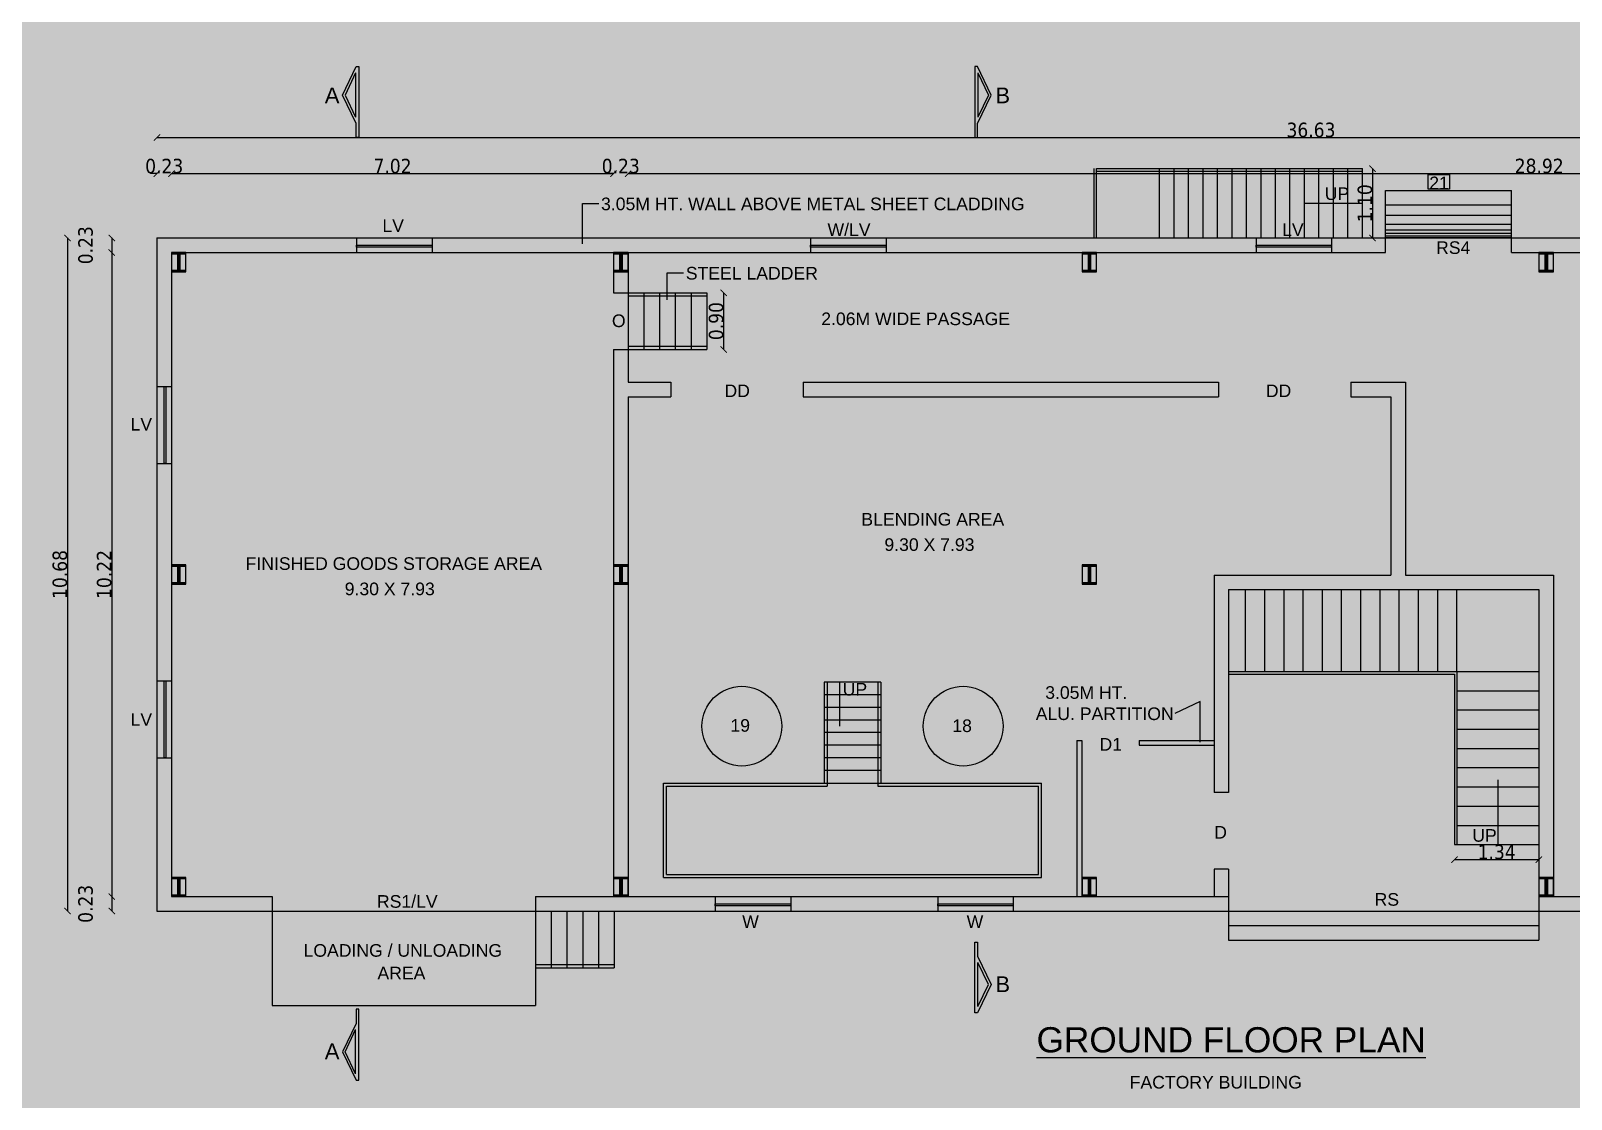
# Model space of a CAD drawing. Header units: metres. Extents: x 0 to 11269, y -5244 to -4054.
# Drawn here: x 10379.48 to 10403.93, y -4869.17 to -4852.22 of the extents above; entities that cross this region are included whole.
import ezdxf

# ---------------------------------------------------------------- set-up
doc = ezdxf.new("R2010")
doc.units = ezdxf.units.M
doc.header["$MEASUREMENT"] = 0
doc.header["$PDMODE"] = 2
doc.linetypes.add('HIDDEN', pattern=[0.375, 0.25, -0.125])
doc.linetypes.add('HIDDEN2', pattern=[0.1875, 0.125, -0.0625])
for name, color, linetype in [('2CON', 5, 'Continuous'), ('3CON', 3, 'Continuous'), ('BOUNDARY', 6, 'Continuous'), ('DIM', 3, 'Continuous'), ('G', 5, 'Continuous'), ('REIN', 3, 'Continuous'), ('TEX', 2, 'Continuous')]:
    doc.layers.add(name, color=color, linetype=linetype)
doc.styles.get("Standard").update_dxf_attribs({"font": 'arial.ttf'})
doc.styles.add('STYLE1', font='tahoma.ttf', dxfattribs={"height": 0.23})
doc.styles.add('SUBBU3', font='swissl.ttf', dxfattribs={"width": 0.8})
doc.dimstyles.new('300', dxfattribs={"dimscale": 0.1, "dimtxt": 500, "dimasz": 2000, "dimexe": 400, "dimexo": 1500, "dimgap": 0, "dimtad": 1, "dimlfac": 0.001, "dimzin": 0, "dimdsep": 46, "dimtxsty": 'Standard', "dimcen": 800, "dimse1": 1, "dimse2": 1, "dimclrd": 1, "dimclre": 5, "dimclrt": 3, "dimadec": 0, "dimazin": 0, "dimtfac": 1, "dimtix": 1, "dimtofl": 0, "dimtmove": 1, "dimatfit": 3, "dimfxl": 0, "dimtolj": 1, "dimtzin": 0, "dimarcsym": 0})
doc.dimstyles.new('FLOOR PLAN', dxfattribs={"dimtxt": 0.4, "dimasz": 0.1, "dimexe": 0.18, "dimexo": 0.0625, "dimgap": 0, "dimtad": 1, "dimzin": 0, "dimdsep": 46, "dimtxsty": 'Standard', "dimblk": 'ARCHTICK', "dimcen": 0.09, "dimse1": 1, "dimse2": 1, "dimclrd": 254, "dimclrt": 3, "dimadec": 0, "dimazin": 0, "dimtfac": 1, "dimtix": 1, "dimtofl": 0, "dimtmove": 1, "dimatfit": 0, "dimfxl": 0, "dimtolj": 1, "dimtzin": 0, "dimlwd": -1, "dimarcsym": 0})
doc.dimstyles.new('GG', dxfattribs={"dimscale": 0.1, "dimtxt": 2000, "dimasz": 2000, "dimexe": 400, "dimexo": 1500, "dimgap": 0.08, "dimtad": 1, "dimlfac": 0.001, "dimzin": 0, "dimdsep": 46, "dimtxsty": 'Standard', "dimcen": 800, "dimse1": 1, "dimse2": 1, "dimclrd": 1, "dimclre": 5, "dimclrt": 3, "dimadec": 0, "dimazin": 0, "dimtfac": 1, "dimtix": 1, "dimtofl": 0, "dimtmove": 0, "dimatfit": 3, "dimfxl": 0, "dimtolj": 1, "dimtzin": 0, "dimarcsym": 0})

# ---------------------------------------------------------------- blocks, each defined once
blk = doc.blocks.new('_ArchTick')
at = {"color": 0, "lineweight": 0, "const_width": 0.15}
blk.add_lwpolyline([(-0.5, -0.5), (0.5, 0.5)], dxfattribs=at)
blk = doc.blocks.new('*D354')
at = {"layer": 'DEFPOINTS', "color": 0, "linetype": 'ByBlock', "ltscale": 100}
for p in [(10382.926, -4855.505), (10380.766, -4855.735), (10382.926, -4855.735)]:
    blk.add_point(p, dxfattribs=at)
at = {"layer": 'DIM', "color": 254, "linetype": 'HIDDEN', "ltscale": 100}
blk.add_line((10380.766, -4855.505), (10380.766, -4855.735), dxfattribs=at)
at = {"layer": 'DIM', "color": 254, "linetype": 'ByBlock', "ltscale": 100, "xscale": 0.1, "yscale": 0.1, "zscale": 0.1}
for p, rotation in [((10380.766, -4855.505), 90), ((10380.766, -4855.735), 270)]:
    blk.add_blockref('_ArchTick', p, dxfattribs=dict(at, rotation=rotation))
at = {"layer": 'DIM', "color": 3, "linetype": 'ByBlock', "ltscale": 100, "insert": (10380.351, -4855.62), "char_height": 0.23, "attachment_point": 5, "rotation": 90, "style": 'STYLE1'}
blk.add_mtext('\\A1;0.23', dxfattribs=at)
blk = doc.blocks.new('*D355')
at = {"layer": 'DEFPOINTS', "color": 0, "linetype": 'ByBlock', "ltscale": 100}
for p in [(10382.926, -4855.735), (10380.766, -4865.952), (10382.512, -4865.952)]:
    blk.add_point(p, dxfattribs=at)
at = {"layer": 'DIM', "color": 254, "linetype": 'HIDDEN', "ltscale": 100}
blk.add_line((10380.766, -4855.735), (10380.766, -4865.952), dxfattribs=at)
at = {"layer": 'DIM', "color": 254, "linetype": 'ByBlock', "ltscale": 100, "xscale": 0.1, "yscale": 0.1, "zscale": 0.1}
for p, rotation in [((10380.766, -4855.735), 90), ((10380.766, -4865.952), 270)]:
    blk.add_blockref('_ArchTick', p, dxfattribs=dict(at, rotation=rotation))
at = {"layer": 'DIM', "color": 3, "linetype": 'ByBlock', "ltscale": 100, "insert": (10380.646, -4860.843), "char_height": 0.23, "attachment_point": 5, "rotation": 90, "style": 'STYLE1'}
blk.add_mtext('\\A1;10.22', dxfattribs=at)
blk = doc.blocks.new('*D356')
at = {"layer": 'DEFPOINTS', "color": 0, "linetype": 'ByBlock', "ltscale": 100}
for p in [(10382.512, -4865.952), (10380.766, -4866.182), (10382.512, -4866.182)]:
    blk.add_point(p, dxfattribs=at)
at = {"layer": 'DIM', "color": 254, "linetype": 'HIDDEN', "ltscale": 100}
blk.add_line((10380.766, -4865.952), (10380.766, -4866.182), dxfattribs=at)
at = {"layer": 'DIM', "color": 254, "linetype": 'ByBlock', "ltscale": 100, "xscale": 0.1, "yscale": 0.1, "zscale": 0.1}
for p, rotation in [((10380.766, -4865.952), 90), ((10380.766, -4866.182), 270)]:
    blk.add_blockref('_ArchTick', p, dxfattribs=dict(at, rotation=rotation))
at = {"layer": 'DIM', "color": 3, "linetype": 'ByBlock', "ltscale": 100, "insert": (10380.351, -4866.067), "char_height": 0.23, "attachment_point": 5, "rotation": 90, "style": 'STYLE1'}
blk.add_mtext('\\A1;0.23', dxfattribs=at)
blk = doc.blocks.new('*D357')
at = {"layer": 'DEFPOINTS', "color": 0, "linetype": 'ByBlock', "ltscale": 100}
for p in [(10382.926, -4855.505), (10380.064, -4866.182), (10382.926, -4866.182)]:
    blk.add_point(p, dxfattribs=at)
at = {"layer": 'DIM', "color": 254, "linetype": 'HIDDEN', "ltscale": 100}
blk.add_line((10380.064, -4855.505), (10380.064, -4866.182), dxfattribs=at)
at = {"layer": 'DIM', "color": 254, "linetype": 'ByBlock', "ltscale": 100, "xscale": 0.1, "yscale": 0.1, "zscale": 0.1}
for p, rotation in [((10380.064, -4855.505), 90), ((10380.064, -4866.182), 270)]:
    blk.add_blockref('_ArchTick', p, dxfattribs=dict(at, rotation=rotation))
at = {"layer": 'DIM', "color": 3, "linetype": 'ByBlock', "ltscale": 100, "insert": (10379.944, -4860.843), "char_height": 0.23, "attachment_point": 5, "rotation": 90, "style": 'STYLE1'}
blk.add_mtext('\\A1;10.68', dxfattribs=at)
blk = doc.blocks.new('*D358')
at = {"layer": 'DEFPOINTS', "color": 0, "linetype": 'ByBlock', "ltscale": 100}
for p in [(10381.713, -4854.485), (10381.483, -4856.767), (10381.713, -4856.767)]:
    blk.add_point(p, dxfattribs=at)
at = {"layer": 'DIM', "color": 254, "linetype": 'HIDDEN', "ltscale": 100}
for p, q in [((10381.483, -4854.485), (10381.383, -4854.485)), ((10381.713, -4854.485), (10381.813, -4854.485))]:
    blk.add_line(p, q, dxfattribs=at)
at = {"layer": 'DIM', "color": 254, "linetype": 'ByBlock', "ltscale": 100, "xscale": 0.1, "yscale": 0.1, "zscale": 0.1}
blk.add_blockref('_ArchTick', (10381.483, -4854.485), dxfattribs=at)
at = {"layer": 'DIM', "color": 254, "linetype": 'ByBlock', "ltscale": 100, "xscale": 0.1, "yscale": 0.1, "zscale": 0.1, "rotation": 180}
blk.add_blockref('_ArchTick', (10381.713, -4854.485), dxfattribs=at)
at = {"layer": 'DIM', "color": 3, "linetype": 'ByBlock', "ltscale": 100, "insert": (10381.598, -4854.366), "char_height": 0.23, "attachment_point": 5, "style": 'STYLE1'}
blk.add_mtext('\\A1;0.23', dxfattribs=at)
blk = doc.blocks.new('*D359')
at = {"layer": 'DEFPOINTS', "color": 0, "linetype": 'ByBlock', "ltscale": 100}
for p in [(10388.728, -4854.485), (10388.728, -4856.491), (10381.713, -4856.767)]:
    blk.add_point(p, dxfattribs=at)
at = {"layer": 'DIM', "color": 254, "linetype": 'HIDDEN', "ltscale": 100}
blk.add_line((10381.713, -4854.485), (10388.728, -4854.485), dxfattribs=at)
at = {"layer": 'DIM', "color": 254, "linetype": 'ByBlock', "ltscale": 100, "xscale": 0.1, "yscale": 0.1, "zscale": 0.1, "rotation": 180}
blk.add_blockref('_ArchTick', (10381.713, -4854.485), dxfattribs=at)
at = {"layer": 'DIM', "color": 254, "linetype": 'ByBlock', "ltscale": 100, "xscale": 0.1, "yscale": 0.1, "zscale": 0.1}
blk.add_blockref('_ArchTick', (10388.728, -4854.485), dxfattribs=at)
at = {"layer": 'DIM', "color": 3, "linetype": 'ByBlock', "ltscale": 100, "insert": (10385.221, -4854.366), "char_height": 0.23, "attachment_point": 5, "style": 'STYLE1'}
blk.add_mtext('\\A1;7.02', dxfattribs=at)
blk = doc.blocks.new('*D360')
at = {"layer": 'DEFPOINTS', "color": 0, "linetype": 'ByBlock', "ltscale": 100}
for p in [(10388.958, -4854.485), (10388.728, -4856.491), (10388.958, -4856.491)]:
    blk.add_point(p, dxfattribs=at)
at = {"layer": 'DIM', "color": 254, "linetype": 'HIDDEN', "ltscale": 100}
for p, q in [((10388.728, -4854.485), (10388.628, -4854.485)), ((10388.958, -4854.485), (10389.058, -4854.485))]:
    blk.add_line(p, q, dxfattribs=at)
at = {"layer": 'DIM', "color": 254, "linetype": 'ByBlock', "ltscale": 100, "xscale": 0.1, "yscale": 0.1, "zscale": 0.1}
blk.add_blockref('_ArchTick', (10388.728, -4854.485), dxfattribs=at)
at = {"layer": 'DIM', "color": 254, "linetype": 'ByBlock', "ltscale": 100, "xscale": 0.1, "yscale": 0.1, "zscale": 0.1, "rotation": 180}
blk.add_blockref('_ArchTick', (10388.958, -4854.485), dxfattribs=at)
at = {"layer": 'DIM', "color": 3, "linetype": 'ByBlock', "ltscale": 100, "insert": (10388.843, -4854.366), "char_height": 0.23, "attachment_point": 5, "style": 'STYLE1'}
blk.add_mtext('\\A1;0.23', dxfattribs=at)
blk = doc.blocks.new('*D361')
at = {"layer": 'DEFPOINTS', "color": 0, "linetype": 'ByBlock', "ltscale": 100}
for p in [(10417.878, -4854.485), (10417.878, -4856.04), (10388.958, -4856.491)]:
    blk.add_point(p, dxfattribs=at)
at = {"layer": 'DIM', "color": 254, "linetype": 'HIDDEN', "ltscale": 100}
blk.add_line((10388.958, -4854.485), (10417.878, -4854.485), dxfattribs=at)
at = {"layer": 'DIM', "color": 254, "linetype": 'ByBlock', "ltscale": 100, "xscale": 0.1, "yscale": 0.1, "zscale": 0.1, "rotation": 180}
blk.add_blockref('_ArchTick', (10388.958, -4854.485), dxfattribs=at)
at = {"layer": 'DIM', "color": 254, "linetype": 'ByBlock', "ltscale": 100, "xscale": 0.1, "yscale": 0.1, "zscale": 0.1}
blk.add_blockref('_ArchTick', (10417.878, -4854.485), dxfattribs=at)
at = {"layer": 'DIM', "color": 3, "linetype": 'ByBlock', "ltscale": 100, "insert": (10403.418, -4854.365), "char_height": 0.23, "attachment_point": 5, "style": 'STYLE1'}
blk.add_mtext('\\A1;28.92', dxfattribs=at)
blk = doc.blocks.new('*D363')
at = {"layer": 'DEFPOINTS', "color": 0, "linetype": 'ByBlock', "ltscale": 100}
for p in [(10418.108, -4853.912), (10418.108, -4856.171), (10381.483, -4856.767)]:
    blk.add_point(p, dxfattribs=at)
at = {"layer": 'DIM', "color": 254, "linetype": 'HIDDEN', "ltscale": 100}
blk.add_line((10381.483, -4853.912), (10418.108, -4853.912), dxfattribs=at)
at = {"layer": 'DIM', "color": 254, "linetype": 'ByBlock', "ltscale": 100, "xscale": 0.1, "yscale": 0.1, "zscale": 0.1, "rotation": 180}
blk.add_blockref('_ArchTick', (10381.483, -4853.912), dxfattribs=at)
at = {"layer": 'DIM', "color": 254, "linetype": 'ByBlock', "ltscale": 100, "xscale": 0.1, "yscale": 0.1, "zscale": 0.1}
blk.add_blockref('_ArchTick', (10418.108, -4853.912), dxfattribs=at)
at = {"layer": 'DIM', "color": 3, "linetype": 'ByBlock', "ltscale": 100, "insert": (10399.796, -4853.793), "char_height": 0.23, "attachment_point": 5, "style": 'STYLE1'}
blk.add_mtext('\\A1;36.63', dxfattribs=at)
blk = doc.blocks.new('*D348')
at = {"layer": 'DEFPOINTS', "color": 0, "linetype": 'ByBlock', "ltscale": 100}
for p in [(10400.613, -4854.405), (10400.613, -4855.505), (10400.774, -4855.505)]:
    blk.add_point(p, dxfattribs=at)
at = {"layer": 'DIM', "color": 254, "linetype": 'HIDDEN', "ltscale": 100}
blk.add_line((10400.774, -4854.405), (10400.774, -4855.505), dxfattribs=at)
at = {"layer": 'DIM', "color": 254, "linetype": 'ByBlock', "ltscale": 100, "xscale": 0.1, "yscale": 0.1, "zscale": 0.1}
for p, rotation in [((10400.774, -4854.405), 90), ((10400.774, -4855.505), 270)]:
    blk.add_blockref('_ArchTick', p, dxfattribs=dict(at, rotation=rotation))
at = {"layer": 'DIM', "color": 3, "linetype": 'ByBlock', "ltscale": 100, "insert": (10400.654, -4854.955), "char_height": 0.23, "attachment_point": 5, "rotation": 90, "style": 'STYLE1'}
blk.add_mtext('\\A1;1.10', dxfattribs=at)
blk = doc.blocks.new('*D350')
at = {"layer": 'DEFPOINTS', "color": 0, "linetype": 'ByBlock', "ltscale": 100}
for p in [(10402.073, -4865.127), (10403.413, -4865.127), (10403.413, -4865.366)]:
    blk.add_point(p, dxfattribs=at)
at = {"layer": 'DIM', "color": 254, "linetype": 'HIDDEN', "ltscale": 100}
blk.add_line((10402.073, -4865.366), (10403.413, -4865.366), dxfattribs=at)
at = {"layer": 'DIM', "color": 254, "linetype": 'ByBlock', "ltscale": 100, "xscale": 0.1, "yscale": 0.1, "zscale": 0.1, "rotation": 180}
blk.add_blockref('_ArchTick', (10402.073, -4865.366), dxfattribs=at)
at = {"layer": 'DIM', "color": 254, "linetype": 'ByBlock', "ltscale": 100, "xscale": 0.1, "yscale": 0.1, "zscale": 0.1}
blk.add_blockref('_ArchTick', (10403.413, -4865.366), dxfattribs=at)
at = {"layer": 'DIM', "color": 3, "linetype": 'ByBlock', "ltscale": 100, "insert": (10402.743, -4865.246), "char_height": 0.23, "attachment_point": 5, "style": 'STYLE1'}
blk.add_mtext('\\A1;1.34', dxfattribs=at)
blk = doc.blocks.new('*D353')
at = {"layer": 'DEFPOINTS', "color": 0, "linetype": 'ByBlock', "ltscale": 100}
for p in [(10390.208, -4856.374), (10390.477, -4856.374), (10390.208, -4857.274)]:
    blk.add_point(p, dxfattribs=at)
at = {"layer": 'DIM', "color": 254, "linetype": 'HIDDEN', "ltscale": 100}
blk.add_line((10390.477, -4857.274), (10390.477, -4856.374), dxfattribs=at)
at = {"layer": 'DIM', "color": 254, "linetype": 'ByBlock', "ltscale": 100, "xscale": 0.1, "yscale": 0.1, "zscale": 0.1}
for p, rotation in [((10390.477, -4856.374), 90), ((10390.477, -4857.274), 270)]:
    blk.add_blockref('_ArchTick', p, dxfattribs=dict(at, rotation=rotation))
at = {"layer": 'DIM', "color": 3, "linetype": 'ByBlock', "ltscale": 100, "insert": (10390.357, -4856.824), "char_height": 0.23, "attachment_point": 5, "rotation": 90, "style": 'STYLE1'}
blk.add_mtext('\\A1;0.90', dxfattribs=at)

msp = doc.modelspace()

# ---------------------------------------------------------------- hatches: boundary and pattern name
at = {"layer": 'DIM', "linetype": 'ByBlock', "ltscale": 100}
for points in [[(10381.94303, -4856.03993), (10381.94303, -4856.01493), (10381.84803, -4856.01493), (10381.84803, -4855.75993), (10381.94303, -4855.75993), (10381.94303, -4855.73493), (10381.71303, -4855.73493), (10381.71303, -4855.75993), (10381.80803, -4855.75993), (10381.80803, -4856.01493), (10381.71303, -4856.01493), (10381.71303, -4856.03993)], [(10388.95803, -4856.03993), (10388.95803, -4856.01493), (10388.86303, -4856.01493), (10388.86303, -4855.75993), (10388.95803, -4855.75993), (10388.95803, -4855.73493), (10388.72803, -4855.73493), (10388.72803, -4855.75993), (10388.82303, -4855.75993), (10388.82303, -4856.01493), (10388.72803, -4856.01493), (10388.72803, -4856.03993)], [(10396.29803, -4855.75993), (10396.39303, -4855.75993), (10396.39303, -4855.73493), (10396.16303, -4855.73493), (10396.16303, -4855.75993), (10396.25803, -4855.75993), (10396.25803, -4856.01493), (10396.16303, -4856.01493), (10396.16303, -4856.03993), (10396.39303, -4856.03993), (10396.39303, -4856.01493), (10396.29803, -4856.01493)], [(10403.54803, -4855.75993), (10403.64303, -4855.75993), (10403.64303, -4855.73493), (10403.41303, -4855.73493), (10403.41303, -4855.75993), (10403.50803, -4855.75993), (10403.50803, -4856.01493), (10403.41303, -4856.01493), (10403.41303, -4856.03993), (10403.64303, -4856.03993), (10403.64303, -4856.01493), (10403.54803, -4856.01493)], [(10381.84803, -4860.71543), (10381.94303, -4860.71543), (10381.94303, -4860.69043), (10381.71303, -4860.69043), (10381.71303, -4860.71543), (10381.80803, -4860.71543), (10381.80803, -4860.97043), (10381.71303, -4860.97043), (10381.71303, -4860.99543), (10381.94303, -4860.99543), (10381.94303, -4860.97043), (10381.84803, -4860.97043)], [(10388.86303, -4860.71543), (10388.95803, -4860.71543), (10388.95803, -4860.69043), (10388.72803, -4860.69043), (10388.72803, -4860.71543), (10388.82303, -4860.71543), (10388.82303, -4860.97043), (10388.72803, -4860.97043), (10388.72803, -4860.99543), (10388.95803, -4860.99543), (10388.95803, -4860.97043), (10388.86303, -4860.97043)], [(10396.29803, -4860.71543), (10396.39303, -4860.71543), (10396.39303, -4860.69043), (10396.16303, -4860.69043), (10396.16303, -4860.71543), (10396.25803, -4860.71543), (10396.25803, -4860.97043), (10396.16303, -4860.97043), (10396.16303, -4860.99543), (10396.39303, -4860.99543), (10396.39303, -4860.97043), (10396.29803, -4860.97043)], [(10381.94303, -4865.95193), (10381.94303, -4865.92693), (10381.84803, -4865.92693), (10381.84803, -4865.67193), (10381.94303, -4865.67193), (10381.94303, -4865.64693), (10381.71303, -4865.64693), (10381.71303, -4865.67193), (10381.80803, -4865.67193), (10381.80803, -4865.92693), (10381.71303, -4865.92693), (10381.71303, -4865.95193)], [(10388.95803, -4865.95193), (10388.95803, -4865.92693), (10388.86303, -4865.92693), (10388.86303, -4865.67193), (10388.95803, -4865.67193), (10388.95803, -4865.64693), (10388.72803, -4865.64693), (10388.72803, -4865.67193), (10388.82303, -4865.67193), (10388.82303, -4865.92693), (10388.72803, -4865.92693), (10388.72803, -4865.95193)], [(10396.29803, -4865.67193), (10396.39303, -4865.67193), (10396.39303, -4865.64693), (10396.16303, -4865.64693), (10396.16303, -4865.67193), (10396.25803, -4865.67193), (10396.25803, -4865.92693), (10396.16303, -4865.92693), (10396.16303, -4865.95193), (10396.39303, -4865.95193), (10396.39303, -4865.92693), (10396.29803, -4865.92693)], [(10403.54803, -4865.67193), (10403.64303, -4865.67193), (10403.64303, -4865.64693), (10403.41303, -4865.64693), (10403.41303, -4865.67193), (10403.50803, -4865.67193), (10403.50803, -4865.92693), (10403.41303, -4865.92693), (10403.41303, -4865.95193), (10403.64303, -4865.95193), (10403.64303, -4865.92693), (10403.54803, -4865.92693)]]:
    msp.add_hatch(color=1, dxfattribs=at).paths.add_polyline_path(points)

# ---------------------------------------------------------------- linework, layer by layer
at = {"layer": 'DIM', "color": 4, "linetype": 'HIDDEN2', "ltscale": 100}
for p, q in [((10396.35303, -4855.50493), (10396.35303, -4854.40493)), ((10396.39303, -4855.50493), (10396.39303, -4854.40493)), ((10396.39303, -4854.40493), (10398.77303, -4854.40493)), ((10397.39303, -4855.50493), (10397.39303, -4854.40493)), ((10397.62303, -4855.50493), (10397.62303, -4854.40493)), ((10397.85303, -4855.50493), (10397.85303, -4854.40493)), ((10398.08303, -4855.50493), (10398.08303, -4854.40493)), ((10398.31303, -4855.50493), (10398.31303, -4854.40493)), ((10398.54303, -4855.50493), (10398.54303, -4854.40493)), ((10396.39303, -4854.44493), (10398.77303, -4854.44493))]:
    msp.add_line(p, q, dxfattribs=at)
at = {"layer": 'DIM', "color": 4, "linetype": 'ByBlock', "ltscale": 100}
for p, q in [((10398.77303, -4854.40493), (10400.61303, -4854.40493)), ((10398.77303, -4855.50493), (10398.77303, -4854.40493)), ((10398.77303, -4855.50493), (10398.77303, -4854.40493)), ((10399.00303, -4855.50493), (10399.00303, -4854.40493)), ((10399.23303, -4855.50493), (10399.23303, -4854.40493)), ((10399.46303, -4855.50493), (10399.46303, -4854.40493)), ((10399.69303, -4855.50493), (10399.69303, -4854.40493)), ((10399.92303, -4855.50493), (10399.92303, -4854.40493)), ((10400.15303, -4855.50493), (10400.15303, -4854.40493)), ((10400.38303, -4855.50493), (10400.38303, -4854.40493)), ((10400.61303, -4855.50493), (10400.61303, -4854.40493)), ((10398.77303, -4854.44493), (10400.61303, -4854.44493)), ((10400.97703, -4854.74993), (10402.97703, -4854.74993)), ((10400.97703, -4855.50493), (10400.97703, -4854.74993)), ((10402.97703, -4855.50493), (10402.97703, -4854.74993)), ((10400.97703, -4854.98043), (10402.97703, -4854.98043)), ((10400.97703, -4855.14343), (10402.97703, -4855.14343)), ((10400.97703, -4855.28593), (10402.97703, -4855.28593)), ((10400.97703, -4855.37743), (10402.97703, -4855.37743)), ((10381.48303, -4855.50493), (10381.48303, -4866.18193)), ((10381.48303, -4855.50493), (10400.97703, -4855.50493)), ((10384.65153, -4855.50493), (10384.65153, -4855.73493)), ((10385.85153, -4855.50493), (10385.85153, -4855.73493)), ((10391.85303, -4855.50493), (10391.85303, -4855.73493)), ((10393.05303, -4855.50493), (10393.05303, -4855.73493)), ((10398.92403, -4855.50493), (10398.92403, -4855.73493)), ((10400.12403, -4855.50493), (10400.12403, -4855.73493)), ((10400.97703, -4855.42843), (10402.97703, -4855.42843)), ((10400.97703, -4855.46893), (10402.97703, -4855.46893)), ((10400.97703, -4855.49943), (10402.97703, -4855.49943)), ((10400.97703, -4855.73493), (10400.97703, -4855.50493)), ((10400.97703, -4855.73493), (10400.97703, -4855.50493)), ((10400.97703, -4855.50493), (10402.97703, -4855.50493)), ((10402.97703, -4855.50493), (10406.35853, -4855.50493)), ((10402.97703, -4855.73493), (10402.97703, -4855.50493)), ((10402.97703, -4855.73493), (10402.97703, -4855.50493)), ((10381.71303, -4855.73493), (10381.71303, -4865.95193)), ((10381.71303, -4855.73493), (10400.97703, -4855.73493)), ((10381.80803, -4855.75993), (10381.71303, -4855.75993)), ((10381.80803, -4855.75993), (10381.80803, -4856.01493)), ((10381.94303, -4855.75993), (10381.84803, -4855.75993)), ((10381.84803, -4855.75993), (10381.84803, -4856.01493)), ((10388.72803, -4855.73493), (10388.72803, -4856.3736)), ((10388.82303, -4855.75993), (10388.72803, -4855.75993)), ((10388.82303, -4855.75993), (10388.82303, -4856.01493)), ((10388.95803, -4855.75993), (10388.86303, -4855.75993)), ((10388.86303, -4855.75993), (10388.86303, -4856.01493)), ((10388.95803, -4855.73493), (10388.95803, -4857.79293)), ((10396.25803, -4855.75993), (10396.16303, -4855.75993)), ((10396.25803, -4855.75993), (10396.25803, -4856.01493)), ((10396.39303, -4855.75993), (10396.29803, -4855.75993)), ((10396.29803, -4855.75993), (10396.29803, -4856.01493)), ((10402.97703, -4855.73493), (10406.35853, -4855.73493)), ((10403.50803, -4855.75993), (10403.41303, -4855.75993)), ((10403.50803, -4855.75993), (10403.50803, -4856.01493)), ((10403.64303, -4855.75993), (10403.54803, -4855.75993)), ((10403.54803, -4855.75993), (10403.54803, -4856.01493)), ((10381.71303, -4856.01493), (10381.80803, -4856.01493)), ((10381.84803, -4856.01493), (10381.94303, -4856.01493)), ((10388.72803, -4856.01493), (10388.82303, -4856.01493)), ((10388.86303, -4856.01493), (10388.95803, -4856.01493)), ((10396.16303, -4856.01493), (10396.25803, -4856.01493)), ((10396.29803, -4856.01493), (10396.39303, -4856.01493)), ((10403.41303, -4856.01493), (10403.50803, -4856.01493)), ((10403.54803, -4856.01493), (10403.64303, -4856.01493)), ((10388.72803, -4856.3736), (10388.95803, -4856.3736)), ((10388.95803, -4856.3736), (10390.20803, -4856.3736)), ((10388.95803, -4856.4236), (10390.20803, -4856.4236)), ((10389.20803, -4856.3736), (10389.20803, -4857.2736)), ((10389.45803, -4856.3736), (10389.45803, -4857.2736)), ((10389.70803, -4856.3736), (10389.70803, -4857.2736)), ((10389.95803, -4856.3736), (10389.95803, -4857.2736)), ((10390.20803, -4856.3736), (10390.20803, -4857.2736)), ((10388.72803, -4857.2736), (10388.72803, -4865.95193)), ((10388.72803, -4857.2736), (10388.95803, -4857.2736)), ((10388.95803, -4857.2236), (10390.20803, -4857.2236)), ((10388.95803, -4857.2736), (10390.20803, -4857.2736)), ((10388.95803, -4857.79293), (10389.63853, -4857.79293)), ((10389.63853, -4857.79293), (10389.63853, -4858.02293)), ((10391.73853, -4857.79293), (10398.32853, -4857.79293)), ((10391.73853, -4857.79293), (10391.73853, -4858.02293)), ((10398.32853, -4857.79293), (10398.32853, -4858.02293)), ((10400.42853, -4857.79293), (10401.29403, -4857.79293)), ((10400.42853, -4857.79293), (10400.42853, -4858.02293)), ((10401.29403, -4857.79293), (10401.29403, -4860.85193)), ((10381.48303, -4857.86143), (10381.71303, -4857.86143)), ((10388.95803, -4858.02293), (10388.95803, -4865.95193)), ((10388.95803, -4858.02293), (10389.63853, -4858.02293)), ((10391.73853, -4858.02293), (10398.32853, -4858.02293)), ((10400.42853, -4858.02293), (10401.06403, -4858.02293)), ((10401.06403, -4858.02293), (10401.06403, -4860.85193)), ((10381.48303, -4859.08143), (10381.71303, -4859.08143)), ((10381.80803, -4860.71543), (10381.71303, -4860.71543)), ((10381.80803, -4860.71543), (10381.80803, -4860.97043)), ((10381.94303, -4860.71543), (10381.84803, -4860.71543)), ((10381.84803, -4860.71543), (10381.84803, -4860.97043)), ((10388.82303, -4860.71543), (10388.72803, -4860.71543)), ((10388.82303, -4860.71543), (10388.82303, -4860.97043)), ((10388.95803, -4860.71543), (10388.86303, -4860.71543)), ((10388.86303, -4860.71543), (10388.86303, -4860.97043)), ((10396.25803, -4860.71543), (10396.16303, -4860.71543)), ((10396.25803, -4860.71543), (10396.25803, -4860.97043)), ((10396.39303, -4860.71543), (10396.29803, -4860.71543)), ((10396.29803, -4860.71543), (10396.29803, -4860.97043)), ((10381.71303, -4860.97043), (10381.80803, -4860.97043)), ((10381.84803, -4860.97043), (10381.94303, -4860.97043)), ((10388.72803, -4860.97043), (10388.82303, -4860.97043)), ((10388.86303, -4860.97043), (10388.95803, -4860.97043)), ((10396.16303, -4860.97043), (10396.25803, -4860.97043)), ((10396.29803, -4860.97043), (10396.39303, -4860.97043)), ((10398.25803, -4860.85193), (10398.25803, -4864.29943)), ((10398.25803, -4860.85193), (10401.06403, -4860.85193)), ((10401.29403, -4860.85193), (10403.64303, -4860.85193)), ((10403.64303, -4860.85193), (10403.64303, -4865.95193)), ((10398.48803, -4861.08193), (10398.48803, -4864.29943)), ((10398.48803, -4861.08193), (10403.41303, -4861.08193)), ((10398.75803, -4862.38193), (10398.75803, -4861.08193)), ((10399.06303, -4862.38193), (10399.06303, -4861.08193)), ((10399.36803, -4862.38193), (10399.36803, -4861.08193)), ((10399.67303, -4862.38193), (10399.67303, -4861.08193)), ((10399.97803, -4862.38193), (10399.97803, -4861.08193)), ((10400.28303, -4862.38193), (10400.28303, -4861.08193)), ((10400.58803, -4862.38193), (10400.58803, -4861.08193)), ((10400.89303, -4862.38193), (10400.89303, -4861.08193)), ((10401.19803, -4862.38193), (10401.19803, -4861.08193)), ((10401.50303, -4862.38193), (10401.50303, -4861.08193)), ((10401.80803, -4862.38193), (10401.80803, -4861.08193)), ((10402.11303, -4862.38193), (10402.11303, -4861.08193)), ((10403.41303, -4861.08193), (10403.41303, -4865.95193)), ((10398.48803, -4862.38193), (10402.11303, -4862.38193)), ((10398.48803, -4862.42193), (10402.07303, -4862.42193)), ((10402.07303, -4862.42193), (10402.07303, -4865.12693)), ((10402.11303, -4862.38193), (10402.11303, -4865.12693)), ((10402.11303, -4862.38193), (10403.41303, -4862.38193)), ((10381.48303, -4862.52943), (10381.71303, -4862.52943)), ((10392.07053, -4862.55191), (10392.07053, -4864.15191)), ((10392.97053, -4862.55191), (10392.07053, -4862.55191)), ((10392.12053, -4862.55191), (10392.12053, -4864.20191)), ((10392.92053, -4862.55191), (10392.92053, -4864.20191)), ((10392.97053, -4862.55191), (10392.97053, -4864.15191)), ((10402.11303, -4862.68693), (10403.41303, -4862.68693)), ((10392.97053, -4862.75191), (10392.07053, -4862.75191)), ((10392.97053, -4862.95191), (10392.07053, -4862.95191)), ((10392.97053, -4863.15191), (10392.07053, -4863.15191)), ((10402.11303, -4862.99193), (10403.41303, -4862.99193)), ((10392.97053, -4863.35191), (10392.07053, -4863.35191)), ((10402.11303, -4863.29693), (10403.41303, -4863.29693)), ((10392.97053, -4863.55191), (10392.07053, -4863.55191)), ((10396.08303, -4863.47693), (10396.08303, -4865.95193)), ((10396.08303, -4863.47693), (10396.15803, -4863.47693)), ((10396.15803, -4863.47693), (10396.15803, -4865.95193)), ((10397.06803, -4863.47693), (10398.25803, -4863.47693)), ((10397.06803, -4863.47693), (10397.06803, -4863.55193)), ((10397.06803, -4863.55193), (10398.25803, -4863.55193)), ((10402.11303, -4863.60193), (10403.41303, -4863.60193)), ((10381.48303, -4863.74943), (10381.71303, -4863.74943)), ((10392.97053, -4863.75191), (10392.07053, -4863.75191)), ((10402.11303, -4863.90693), (10403.41303, -4863.90693)), ((10389.52053, -4864.15191), (10395.52053, -4864.15191)), ((10389.52053, -4865.65191), (10389.52053, -4864.15191)), ((10392.97053, -4863.95191), (10392.07053, -4863.95191)), ((10395.52053, -4865.65191), (10395.52053, -4864.15191)), ((10389.57053, -4864.20191), (10392.12053, -4864.20191)), ((10389.57053, -4865.60191), (10389.57053, -4864.20191)), ((10392.92053, -4864.20191), (10395.47053, -4864.20191)), ((10395.47053, -4865.60191), (10395.47053, -4864.20191)), ((10398.48803, -4864.29943), (10398.25803, -4864.29943)), ((10402.11303, -4864.21193), (10403.41303, -4864.21193)), ((10402.11303, -4864.51693), (10403.41303, -4864.51693)), ((10402.11303, -4864.82193), (10403.41303, -4864.82193)), ((10402.07303, -4865.12693), (10403.41303, -4865.12693)), ((10389.52053, -4865.65191), (10395.52053, -4865.65191)), ((10389.57053, -4865.60191), (10395.47053, -4865.60191)), ((10398.25803, -4865.51943), (10398.25803, -4865.95193)), ((10398.48803, -4865.51943), (10398.25803, -4865.51943)), ((10398.48803, -4865.51943), (10398.48803, -4865.95193)), ((10381.80803, -4865.67193), (10381.71303, -4865.67193)), ((10381.80803, -4865.67193), (10381.80803, -4865.92693)), ((10381.94303, -4865.67193), (10381.84803, -4865.67193)), ((10381.84803, -4865.67193), (10381.84803, -4865.92693)), ((10388.82303, -4865.67193), (10388.72803, -4865.67193)), ((10388.82303, -4865.67193), (10388.82303, -4865.92693)), ((10388.95803, -4865.67193), (10388.86303, -4865.67193)), ((10388.86303, -4865.67193), (10388.86303, -4865.92693)), ((10396.25803, -4865.67193), (10396.16303, -4865.67193)), ((10396.25803, -4865.67193), (10396.25803, -4865.92693)), ((10396.39303, -4865.67193), (10396.29803, -4865.67193)), ((10396.29803, -4865.67193), (10396.29803, -4865.92693)), ((10403.50803, -4865.67193), (10403.41303, -4865.67193)), ((10403.50803, -4865.67193), (10403.50803, -4865.92693)), ((10403.64303, -4865.67193), (10403.54803, -4865.67193)), ((10403.54803, -4865.67193), (10403.54803, -4865.92693)), ((10381.71303, -4865.92693), (10381.80803, -4865.92693)), ((10381.71303, -4865.95193), (10383.31103, -4865.95193)), ((10381.84803, -4865.92693), (10381.94303, -4865.92693)), ((10383.31103, -4865.95193), (10383.31103, -4866.18193)), ((10387.48903, -4865.95193), (10398.48803, -4865.95193)), ((10387.48903, -4865.95193), (10387.48903, -4866.18193)), ((10388.72803, -4865.92693), (10388.82303, -4865.92693)), ((10388.86303, -4865.92693), (10388.95803, -4865.92693)), ((10390.33953, -4865.95193), (10390.33953, -4866.18193)), ((10391.53953, -4865.95193), (10391.53953, -4866.18193)), ((10393.87253, -4865.95193), (10393.87253, -4866.18193)), ((10395.07253, -4865.95193), (10395.07253, -4866.18193)), ((10396.16303, -4865.92693), (10396.25803, -4865.92693)), ((10396.29803, -4865.92693), (10396.39303, -4865.92693)), ((10398.48803, -4865.95193), (10398.48803, -4866.18193)), ((10403.41303, -4865.92693), (10403.50803, -4865.92693)), ((10403.41303, -4865.95193), (10413.79603, -4865.95193)), ((10403.41303, -4865.95193), (10403.41303, -4866.18193)), ((10403.41303, -4866.06693), (10403.41303, -4866.64193)), ((10403.54803, -4865.92693), (10403.64303, -4865.92693)), ((10381.48303, -4866.18193), (10413.79603, -4866.18193)), ((10383.31103, -4866.18193), (10383.31103, -4867.68193)), ((10387.48903, -4866.18193), (10387.48903, -4867.68193)), ((10387.73903, -4866.18193), (10387.73903, -4867.08193)), ((10387.98903, -4866.18193), (10387.98903, -4867.08193)), ((10388.23903, -4866.18193), (10388.23903, -4867.08193)), ((10388.48903, -4866.18193), (10388.48903, -4867.08193)), ((10388.73903, -4866.18193), (10388.73903, -4867.08193)), ((10398.48803, -4866.18193), (10398.48803, -4866.64193)), ((10398.48803, -4866.41193), (10403.41303, -4866.41193)), ((10398.48803, -4866.64193), (10403.41303, -4866.64193)), ((10387.48903, -4867.03193), (10388.73903, -4867.03193)), ((10387.48903, -4867.08193), (10388.73903, -4867.08193)), ((10383.31103, -4867.68193), (10387.48903, -4867.68193))]:
    msp.add_line(p, q, dxfattribs=at)
for points in [[(10401.65352, -4854.49754), (10401.99518, -4854.49754), (10401.99518, -4854.73148), (10401.65352, -4854.73148)], [(10384.65153, -4855.61993), (10385.85153, -4855.61993), (10385.85153, -4855.65143), (10384.65153, -4855.65143)], [(10391.85303, -4855.61993), (10393.05303, -4855.61993), (10393.05303, -4855.65143), (10391.85303, -4855.65143)], [(10398.92403, -4855.61993), (10400.12403, -4855.61993), (10400.12403, -4855.65143), (10398.92403, -4855.65143)], [(10381.94303, -4856.03993), (10381.94303, -4855.73493), (10381.71303, -4855.73493), (10381.71303, -4856.03993)], [(10388.95803, -4856.03993), (10388.95803, -4855.73493), (10388.72803, -4855.73493), (10388.72803, -4856.03993)], [(10396.39303, -4856.03993), (10396.39303, -4855.73493), (10396.16303, -4855.73493), (10396.16303, -4856.03993)], [(10403.64303, -4856.03993), (10403.64303, -4855.73493), (10403.41303, -4855.73493), (10403.41303, -4856.03993)], [(10381.59803, -4859.08143), (10381.59803, -4857.86143), (10381.62153, -4857.86143), (10381.62153, -4859.08143)], [(10381.94303, -4860.99543), (10381.94303, -4860.69043), (10381.71303, -4860.69043), (10381.71303, -4860.99543)], [(10388.95803, -4860.99543), (10388.95803, -4860.69043), (10388.72803, -4860.69043), (10388.72803, -4860.99543)], [(10396.39303, -4860.99543), (10396.39303, -4860.69043), (10396.16303, -4860.69043), (10396.16303, -4860.99543)], [(10381.59803, -4863.74943), (10381.59803, -4862.52943), (10381.62153, -4862.52943), (10381.62153, -4863.74943)], [(10381.94303, -4865.95193), (10381.94303, -4865.64693), (10381.71303, -4865.64693), (10381.71303, -4865.95193)], [(10388.95803, -4865.95193), (10388.95803, -4865.64693), (10388.72803, -4865.64693), (10388.72803, -4865.95193)], [(10396.39303, -4865.95193), (10396.39303, -4865.64693), (10396.16303, -4865.64693), (10396.16303, -4865.95193)], [(10403.64303, -4865.95193), (10403.64303, -4865.64693), (10403.41303, -4865.64693), (10403.41303, -4865.95193)], [(10390.33953, -4866.06693), (10391.53953, -4866.06693), (10391.53953, -4866.09843), (10390.33953, -4866.09843)], [(10393.87253, -4866.06693), (10395.07253, -4866.06693), (10395.07253, -4866.09843), (10393.87253, -4866.09843)]]:
    msp.add_lwpolyline(points, close=True, dxfattribs=at)
at = {"layer": 'DIM', "color": 2, "linetype": 'ByBlock', "ltscale": 100}
for centre in [(10390.76477, -4863.24899), (10394.27629, -4863.24899)]:
    msp.add_circle(centre, 0.63282, dxfattribs=at)
at = {"layer": 'G'}
for p, q in [((10384.63604, -4852.88771), (10384.46989, -4853.23749)), ((10384.63604, -4852.88771), (10384.63604, -4853.58727)), ((10394.51203, -4852.88771), (10394.51203, -4853.58727)), ((10394.51203, -4852.88771), (10394.67817, -4853.23749)), ((10384.46989, -4853.23749), (10384.63604, -4853.58727)), ((10394.67817, -4853.23749), (10394.51203, -4853.58727)), ((10394.51203, -4867.69765), (10394.51203, -4866.99809)), ((10394.67817, -4867.34787), (10394.51203, -4866.99809)), ((10394.51203, -4867.69765), (10394.67817, -4867.34787)), ((10384.46989, -4868.41287), (10384.63604, -4868.06309)), ((10384.63604, -4868.76265), (10384.63604, -4868.06309)), ((10384.63604, -4868.76265), (10384.46989, -4868.41287))]:
    msp.add_line(p, q, dxfattribs=at)
at = {"layer": 'REIN'}
for points in [[(10384.68603, -4853.91243), (10384.64291, -4853.91243), (10384.64291, -4853.68743), (10384.42916, -4853.23743), (10384.64291, -4852.78743), (10384.68603, -4852.78743), (10384.68603, -4853.91243)], [(10394.46203, -4853.91243), (10394.50516, -4853.91243), (10394.50516, -4853.68743), (10394.71891, -4853.23743), (10394.50516, -4852.78743), (10394.46203, -4852.78743), (10394.46203, -4853.91243)], [(10394.46203, -4866.67293), (10394.50516, -4866.67293), (10394.50516, -4866.89793), (10394.71891, -4867.34793), (10394.50516, -4867.79793), (10394.46203, -4867.79793), (10394.46203, -4866.67293)], [(10384.68603, -4867.73793), (10384.64291, -4867.73793), (10384.64291, -4867.96293), (10384.42916, -4868.41293), (10384.64291, -4868.86293), (10384.68603, -4868.86293), (10384.68603, -4867.73793)]]:
    msp.add_lwpolyline(points, close=True, dxfattribs=at)

# ---------------------------------------------------------------- texts
at = {"layer": '2CON', "color": 3, "linetype": 'Continuous'}
for s, p in [('21', (10401.67297, -4854.73148)), ('3.05M HT. WALL ABOVE METAL SHEET CLADDING', (10388.53005, -4855.0645)), ('UP', (10400.01483, -4854.90254)), ('LV', (10385.06053, -4855.40893)), ('W/LV', (10392.12403, -4855.47293)), ('LV', (10399.33803, -4855.47293)), ('RS4', (10401.78153, -4855.75843)), ('STEEL LADDER', (10389.8753, -4856.16415)), ('O', (10388.70279, -4856.91857)), ('2.06M WIDE PASSAGE', (10392.02453, -4856.88743)), ('DD', (10390.48853, -4858.02943)), ('DD', (10399.08003, -4858.02943)), ('LV', (10381.06403, -4858.55943)), ('BLENDING AREA', (10392.66103, -4860.06743)), ('9.30 X 7.93', (10393.02703, -4860.46893)), ('FINISHED GOODS STORAGE AREA', (10382.89003, -4860.76993)), ('9.30 X 7.93', (10384.46253, -4861.17143)), ('UP', (10392.36491, -4862.76355)), ('3.05M HT. ', (10395.57843, -4862.81535)), ('ALU. PARTITION', (10395.42875, -4863.15193)), ('LV', (10381.06403, -4863.24343)), ('D1', (10396.43991, -4863.63743)), ('D', (10398.26025, -4865.03276)), ('UP', (10402.3561, -4865.08213)), ('RS', (10400.80553, -4866.09693)), ('RS1/LV', (10384.97403, -4866.12943)), ('W', (10390.77053, -4866.45043)), ('W', (10394.33203, -4866.45043)), ('LOADING / UNLOADING', (10383.80907, -4866.90626)), ('AREA', (10384.98196, -4867.26506))]:
    msp.add_text(s, height=0.2, dxfattribs=at).set_placement(p)
at = {"layer": '2CON', "color": 6, "linetype": 'Continuous'}
for s, p in [('19', (10390.58368, -4863.33715)), ('18', (10394.10459, -4863.34196))]:
    msp.add_text(s, height=0.2, dxfattribs=at).set_placement(p)
at = {"layer": '3CON'}
msp.add_text('FACTORY BUILDING', height=0.2, dxfattribs=at).set_placement((10396.91961, -4868.99678))
at = {"layer": 'TEX', "color": 11, "style": 'SUBBU3'}
for s, p in [('A', (10384.14624, -4853.36825)), ('B', (10394.78798, -4853.36825)), ('B', (10394.78798, -4867.46711)), ('A', (10384.14624, -4868.53211))]:
    msp.add_text(s, height=0.25, dxfattribs=at).set_placement(p)
at = {"layer": 'TEX', "style": 'SUBBU3'}
msp.add_text('%%UGROUND FLOOR PLAN', height=0.4, dxfattribs=at).set_placement((10395.44097, -4868.42365))

# ---------------------------------------------------------------- dimensions: what is measured, and where the dimension line sits
at = {"layer": 'DIM', "color": 4, "linetype": 'ByBlock', "ltscale": 100}
for base, p1, p2, picture, middle in [((10418.1080314793, -4853.9124284124), (10381.4830314793, -4856.7674284124), (10418.1080314793, -4856.1714284124), '*D363', (10399.7955314793, -4853.7926399637)), ((10381.71303, -4854.48543), (10381.48303, -4856.76743), (10381.71303, -4856.76743), '*D358', (10381.59803, -4854.36564)), ((10388.7280314793, -4854.4854284124), (10381.7130314793, -4856.7674284124), (10388.7280314793, -4856.4909284124), '*D359', (10385.2205314793, -4854.3656399637)), ((10388.95803, -4854.48543), (10388.72803, -4856.49093), (10388.95803, -4856.49093), '*D360', (10388.84303, -4854.36564)), ((10417.87803, -4854.48543), (10388.95803, -4856.49093), (10417.87803, -4856.03993), '*D361', (10403.41803, -4854.36518)), ((10403.41303, -4865.36551), (10402.07303, -4865.12693), (10403.41303, -4865.12693), '*D350', (10402.74303, -4865.24572))]:
    dim = msp.add_linear_dim(base=base, p1=p1, p2=p2, dimstyle='FLOOR PLAN', override={"dimtxsty": 'STYLE1'}, dxfattribs=at)
    dim.commit()
    dim.dimension.update_dxf_attribs({"geometry": picture, "text_midpoint": middle})
for base, p1, p2, picture, middle in [((10400.774, -4855.50493), (10400.61303, -4854.40493), (10400.61303, -4855.50493), '*D348', (10400.65429, -4854.95493)), ((10380.06403, -4866.18193), (10382.92553, -4855.50493), (10382.92553, -4866.18193), '*D357', (10379.94378, -4860.84343)), ((10380.76603, -4865.95193), (10382.92553, -4855.73493), (10382.51203, -4865.95193), '*D355', (10380.64624, -4860.84343))]:
    dim = msp.add_linear_dim(base=base, p1=p1, p2=p2, angle=90, dimstyle='FLOOR PLAN', override={"dimtxsty": 'STYLE1'}, dxfattribs=at)
    dim.commit()
    dim.dimension.update_dxf_attribs({"geometry": picture, "text_midpoint": middle})
for base, p1, p2, picture, middle in [((10380.76603, -4855.73493), (10382.92553, -4855.50493), (10382.92553, -4855.73493), '*D354', (10380.47056, -4855.61993)), ((10380.76603, -4866.18193), (10382.51203, -4865.95193), (10382.51203, -4866.18193), '*D356', (10380.47056, -4866.06693))]:
    dim = msp.add_linear_dim(base=base, p1=p1, p2=p2, angle=90, dimstyle='FLOOR PLAN', override={"dimtxsty": 'STYLE1'}, dxfattribs=at)
    dim.commit()
    dim.dimension.update_dxf_attribs({"geometry": picture, "text_midpoint": middle, "dimtype": 160})
at = {"layer": 'DIM', "color": 7, "linetype": 'ByBlock', "ltscale": 100}
dim = msp.add_linear_dim(base=(10390.47678, -4856.3736), p1=(10390.20803, -4857.2736), p2=(10390.20803, -4856.3736), angle=90, dimstyle='FLOOR PLAN', override={"dimtxsty": 'STYLE1'}, dxfattribs=at)
dim.commit()
dim.dimension.update_dxf_attribs({"geometry": '*D353', "text_midpoint": (10390.35707, -4856.8236)})

# ---------------------------------------------------------------- leaders
at = {"layer": 'BOUNDARY', "color": 4, "ltscale": 30}
for points in [[(10359.06321, -4841.95316), (10359.06321, -4842.62128), (10358.86556, -4842.62128)], [(10359.40821, -4842.05564), (10359.40821, -4842.97094), (10359.16565, -4842.97094)], [(10433.82607, -4847.46253), (10433.82607, -4848.29744), (10433.62842, -4848.29744)], [(10434.17107, -4847.79006), (10434.17107, -4848.73899), (10433.92851, -4848.73899)], [(10430.42684, -4865.03177), (10430.42684, -4866.14661), (10430.22919, -4866.14661)], [(10430.77184, -4865.35931), (10430.77184, -4866.58816), (10430.52928, -4866.58816)]]:
    msp.add_leader(points, dimstyle='GG', override={"dimgap": 0.04, "dimtad": 0}, dxfattribs=at)
at = {"layer": 'DIM', "color": 4, "linetype": 'ByBlock', "ltscale": 100}
for points in [[(10433.6197, -4854.55346), (10433.6197, -4853.69104), (10433.72734, -4853.69104)], [(10433.96784, -4854.90004), (10433.96784, -4854.33304), (10434.04584, -4854.33304)], [(10388.23355, -4855.597), (10388.23355, -4854.9575), (10388.49255, -4854.9575)], [(10389.5788, -4856.48554), (10389.5788, -4856.05715), (10389.8378, -4856.05715)], [(10411.64429, -4855.73493), (10411.32479, -4855.09543), (10411.58379, -4855.09543)], [(10427.37057, -4828.9002), (10426.99834, -4828.9002), (10426.99834, -4828.6542)], [(10229.16064, -4834.07491), (10229.97564, -4834.07491), (10229.97564, -4833.64641)], [(10398.31303, -4837.12847), (10397.39303, -4837.12847)], [(10399.97803, -4843.90547), (10398.75803, -4843.90547)], [(10427.35107, -4846.85279), (10426.97884, -4846.85279), (10426.97884, -4846.60679)], [(10213.10059, -4847.28963), (10213.76159, -4847.28963), (10213.76159, -4847.08313)], [(10399.69303, -4854.95493), (10400.61303, -4854.95493)], [(10462.44716, -4859.6373), (10461.63216, -4859.6373), (10461.63216, -4859.2088)], [(10427.26757, -4864.41804), (10426.89534, -4864.41804), (10426.89534, -4864.17204)], [(10446.35648, -4874.90496), (10445.69548, -4874.90496), (10445.69548, -4874.69846)], [(10430.34784, -4861.25677), (10430.34784, -4861.67804), (10430.45034, -4861.67804)], [(10402.76303, -4864.10188), (10402.76303, -4865.12693)], [(10404.66003, -4866.06925), (10404.66003, -4866.92775), (10404.91903, -4866.92775)]]:
    msp.add_leader(points, dimstyle='300', override={"dimgap": 0.04, "dimtad": 0, "dimfxl": 0.1875}, dxfattribs=at)
at = {"layer": 'DIM', "color": 7, "linetype": 'ByBlock', "ltscale": 100}
for points in [[(10392.31991, -4863.25111), (10392.31991, -4862.55191)], [(10398.03838, -4863.50465), (10398.03838, -4862.85925), (10397.63699, -4863.04813)], [(10211.46091, -4840.68346), (10211.94671, -4840.68346), (10211.94671, -4840.21986)], [(10408.24223, -4859.06645), (10407.54303, -4859.06645)], [(10412.47567, -4864.57092), (10411.47918, -4864.57092)]]:
    msp.add_leader(points, dimstyle='300', override={"dimgap": 0.04, "dimtad": 0, "dimfxl": 0.1875}, dxfattribs=at)

doc.saveas('drawing.dxf')
